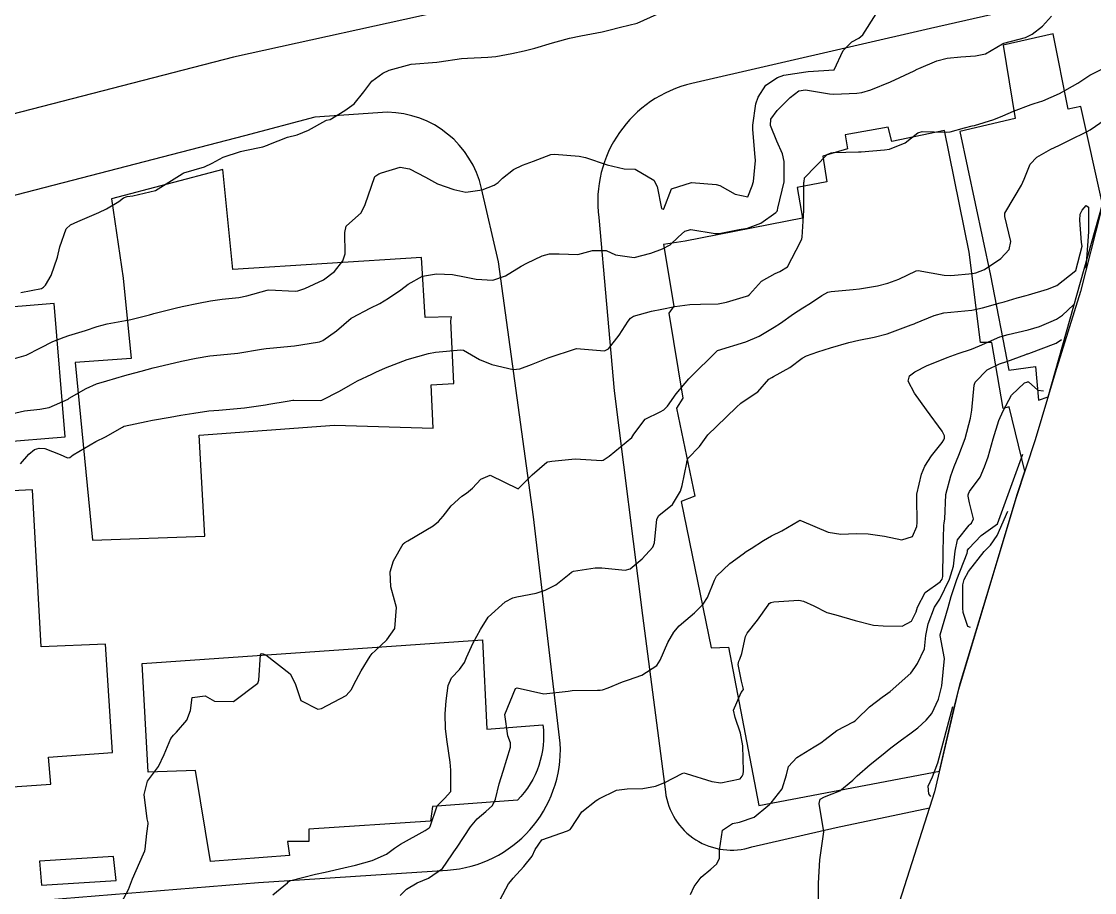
# Model space of a CAD drawing. Header units: metres. Extents: x 318500 to 325275, y 7408834 to 7428799.
# Drawn here: x 323552.1 to 323628.2, y 7419092.2 to 7419153.9 of the extents above; entities that cross this region are included whole.
import ezdxf

# ---------------------------------------------------------------- set-up
doc = ezdxf.new("R2010")
doc.units = ezdxf.units.M
doc.header["$MEASUREMENT"] = 0
for name, color, linetype in [('Area', 45, 'Continuous'), ('Curvas de Nivel 1m', 11, 'Continuous'), ('Curvas de Nivel 5m', 15, 'Continuous'), ('Edificações', 30, 'Continuous'), ('Vias Primárias', 230, 'Continuous')]:
    doc.layers.add(name, color=color, linetype=linetype)

msp = doc.modelspace()

# ---------------------------------------------------------------- linework, layer by layer
at = {"layer": 'Area'}
msp.add_lwpolyline([(323646.861, 7419210.271), (323642.455, 7419193.407), (323641.289, 7419190.344), (323639.97, 7419184.887), (323638.638, 7419180.105), (323637.506, 7419174.09), (323631.947, 7419152.56), (323630.07, 7419146.108), (323628.638, 7419140.45), (323627.212, 7419134.797), (323625.414, 7419129.018), (323623.985, 7419124.275), (323622.645, 7419120.197), (323618.536, 7419106.517), (323616.849, 7419099.325), (323613.274, 7419088.148)], dxfattribs=at)
at = {"layer": 'Curvas de Nivel 1m', "flags": 128}
for points, elevation in [([(323551.447, 7419129.982), (323552.431, 7419130.28), (323553.456, 7419130.801), (323554.338, 7419131.237), (323555.138, 7419131.552), (323555.467, 7419131.663), (323556.648, 7419132.027), (323557.477, 7419132.302), (323558.174, 7419132.489), (323559.483, 7419132.724), (323559.848, 7419132.801), (323561.187, 7419133.145), (323561.427, 7419133.205), (323561.491, 7419133.225), (323562.999, 7419133.616), (323563.499, 7419133.725), (323564.645, 7419133.957), (323565.506, 7419134.138), (323566.333, 7419134.252), (323567.51, 7419134.374), (323568.074, 7419134.489), (323569.518, 7419134.891), (323569.643, 7419134.904), (323571.517, 7419134.804), (323571.696, 7419134.829), (323572.195, 7419135), (323573.526, 7419135.604), (323574.303, 7419136.202), (323574.9, 7419136.966), (323575.046, 7419137.466), (323575.034, 7419138.965), (323575.119, 7419139.423), (323575.583, 7419139.819), (323576.18, 7419140.363), (323576.487, 7419140.947), (323576.93, 7419142.258), (323577.159, 7419142.937), (323577.435, 7419143.12), (323577.624, 7419143.194), (323578.947, 7419143.593), (323579.629, 7419143.486), (323580.752, 7419142.889), (323581.615, 7419142.426), (323582.762, 7419142.014), (323583.61, 7419141.823), (323584.767, 7419141.988), (323585.615, 7419142.315), (323585.91, 7419142.524), (323586.226, 7419142.814), (323587.005, 7419143.43), (323587.634, 7419143.744), (323588.405, 7419144.022), (323589.646, 7419144.488), (323589.891, 7419144.522), (323591.645, 7419144.376), (323592.091, 7419144.288), (323593.636, 7419143.762), (323594.85, 7419143.483), (323595.632, 7419143.47), (323596.943, 7419142.67), (323597.178, 7419142.229), (323597.495, 7419140.662), (323597.599, 7419140.617), (323597.633, 7419140.626), (323597.665, 7419140.659), (323598.21, 7419142.058), (323599.619, 7419142.508), (323601.365, 7419142.362), (323601.617, 7419142.299), (323602.704, 7419141.687), (323603.609, 7419141.5), (323603.924, 7419142.269), (323604.015, 7419142.576), (323604.145, 7419144.073), (323604.097, 7419144.576), (323603.962, 7419146.291), (323603.957, 7419146.577), (323604.188, 7419148.083), (323604.355, 7419148.573), (323604.877, 7419149.404), (323605.721, 7419149.966), (323606.166, 7419150.11), (323607.728, 7419150.369), (323607.879, 7419150.376), (323609.73, 7419150.5), (323610.372, 7419151.873), (323610.997, 7419152.488), (323611.494, 7419152.751), (323611.765, 7419152.978), (323612.712, 7419154.466)], 744), ([(323552.05, 7419134.727), (323553.516, 7419135.001), (323553.676, 7419135.089), (323553.798, 7419135.246), (323554.218, 7419135.93), (323554.664, 7419137.233), (323554.83, 7419137.951), (323555.282, 7419139.224), (323555.574, 7419139.515), (323556.111, 7419139.745), (323557.588, 7419140.395), (323558.131, 7419140.646), (323558.998, 7419141.176), (323559.343, 7419141.432), (323559.604, 7419141.525), (323560.004, 7419141.564), (323561.608, 7419141.95), (323563.492, 7419143.121), (323563.565, 7419143.176), (323563.621, 7419143.196), (323565.093, 7419143.633), (323565.632, 7419143.896), (323566.406, 7419144.311), (323567.645, 7419144.714), (323567.932, 7419144.771), (323569.222, 7419145.044), (323569.544, 7419145.149), (323569.653, 7419145.207), (323570.96, 7419145.721), (323571.663, 7419145.901), (323572.45, 7419146.217), (323573.679, 7419146.905), (323573.736, 7419146.923), (323573.992, 7419146.977), (323575.038, 7419147.615), (323575.691, 7419148.08), (323576.384, 7419148.95), (323576.956, 7419149.696), (323577.72, 7419150.272), (323578.173, 7419150.474), (323579.73, 7419150.9), (323581.567, 7419151.047), (323581.733, 7419151.068), (323583.301, 7419151.292), (323583.737, 7419151.321), (323585.172, 7419151.395), (323585.74, 7419151.456), (323586.885, 7419151.666), (323587.746, 7419151.849), (323588.508, 7419152.029), (323589.755, 7419152.41), (323590.027, 7419152.495), (323590.955, 7419152.752), (323591.762, 7419152.921), (323593.29, 7419153.199), (323593.766, 7419153.319), (323594.575, 7419153.515), (323595.771, 7419153.81), (323597.659, 7419154.662)], 743), ([(323552.035, 7419122.578), (323552.625, 7419123.257), (323553.016, 7419123.601), (323553.364, 7419123.691), (323553.771, 7419123.651), (323554.843, 7419123.228), (323555.357, 7419123.009), (323555.542, 7419123.032), (323555.765, 7419123.214), (323557.37, 7419124.163), (323558.072, 7419124.484), (323559.26, 7419125.171), (323559.334, 7419125.217), (323559.381, 7419125.233), (323560.955, 7419125.578), (323561.388, 7419125.665), (323562.639, 7419125.873), (323563.394, 7419126.012), (323564.326, 7419126.171), (323565.399, 7419126.324), (323566.092, 7419126.387), (323567.401, 7419126.485), (323567.908, 7419126.547), (323569.406, 7419126.763), (323569.638, 7419126.797), (323570.947, 7419127.015), (323571.342, 7419127.08), (323571.411, 7419127.083), (323573.333, 7419127.06), (323573.412, 7419127.081), (323574.65, 7419127.733), (323575.428, 7419128.183), (323575.932, 7419128.446), (323576.954, 7419128.935), (323577.278, 7419129.095), (323577.442, 7419129.174), (323577.909, 7419129.387), (323579.451, 7419129.967), (323580.965, 7419130.395), (323581.456, 7419130.485), (323583.269, 7419130.663), (323583.458, 7419130.621), (323584.581, 7419129.963), (323585.448, 7419129.603), (323586.979, 7419129.27), (323587.445, 7419129.304), (323588.267, 7419129.606), (323589.453, 7419130.076), (323591.46, 7419130.74), (323593.459, 7419130.572), (323593.727, 7419130.716), (323594.493, 7419131.686), (323595.122, 7419132.696), (323595.28, 7419132.907), (323595.495, 7419133.041), (323596.774, 7419133.397), (323597.503, 7419133.545), (323598.429, 7419133.728), (323599.508, 7419133.86), (323600.257, 7419133.881), (323601.51, 7419133.919), (323602.089, 7419134.024), (323603.518, 7419134.456), (323603.606, 7419134.491), (323603.736, 7419134.578), (323604.579, 7419135.52), (323605.542, 7419136.054), (323605.89, 7419136.209), (323606.42, 7419136.547), (323607.351, 7419138.316), (323607.452, 7419138.532), (323607.471, 7419138.632), (323607.583, 7419140.53), (323607.591, 7419142.502), (323607.591, 7419142.53), (323607.596, 7419142.555), (323607.625, 7419142.851), (323609.236, 7419144.506), (323609.532, 7419144.622), (323609.652, 7419144.641), (323611.457, 7419144.677), (323611.653, 7419144.684), (323613.293, 7419144.818), (323613.656, 7419144.88), (323614.776, 7419145.321), (323615.674, 7419146.045), (323615.965, 7419146.128), (323617.675, 7419146.075), (323617.957, 7419146.114), (323618.969, 7419146.381), (323619.53, 7419146.524), (323619.683, 7419146.563), (323621.06, 7419146.979), (323621.694, 7419147.243), (323622.459, 7419147.572), (323623.706, 7419148.039), (323623.915, 7419148.109), (323624.529, 7419148.308), (323625.715, 7419148.822), (323627.008, 7419149.556), (323627.728, 7419150.023), (323627.876, 7419150.111), (323628.141, 7419150.256), (323629.191, 7419150.793)], 746), ([(323559.027, 7419091.169), (323559.704, 7419092.404), (323559.98, 7419093.155), (323560.759, 7419094.924), (323560.847, 7419095.142), (323560.872, 7419095.251), (323560.999, 7419096.378), (323561.092, 7419097.056), (323561.088, 7419097.139), (323561.014, 7419097.416), (323560.808, 7419099.143), (323561.049, 7419100.072), (323561.81, 7419101.129), (323562.218, 7419101.978), (323562.691, 7419103.116), (323562.873, 7419103.334), (323563.097, 7419103.562), (323563.818, 7419104.395), (323564.079, 7419105.1), (323564.212, 7419106.016), (323565.13, 7419106.12), (323565.794, 7419105.748), (323567.127, 7419105.735), (323568.853, 7419107.034), (323568.934, 7419107.243), (323569.049, 7419109.032), (323569.092, 7419109.11), (323569.171, 7419109.125), (323569.435, 7419109.027), (323571.15, 7419107.687), (323571.519, 7419107.004), (323571.921, 7419105.791), (323573.122, 7419105.186), (323573.371, 7419105.225), (323575.132, 7419106.153), (323575.496, 7419106.587), (323575.681, 7419106.945), (323576.182, 7419107.912), (323576.821, 7419108.933), (323576.978, 7419109.127), (323577.176, 7419109.313), (323578.008, 7419110.097), (323578.581, 7419110.909), (323578.704, 7419112.397), (323578.554, 7419112.91), (323578.299, 7419113.849), (323578.253, 7419114.915), (323578.483, 7419115.691), (323579.164, 7419116.902), (323579.281, 7419116.993), (323579.504, 7419117.119), (323581.293, 7419118.188), (323581.684, 7419118.478), (323582.015, 7419118.863), (323582.563, 7419119.606), (323583.322, 7419120.286), (323583.666, 7419120.504), (323584.089, 7419120.839), (323584.685, 7419121.484), (323585.344, 7419121.763), (323587.33, 7419120.79), (323588.322, 7419121.803), (323589.359, 7419122.685), (323589.42, 7419122.708), (323589.705, 7419122.765), (323591.362, 7419122.938), (323593.27, 7419122.812), (323593.361, 7419122.84), (323593.773, 7419123.123), (323595.377, 7419124.439), (323595.534, 7419124.688), (323596.341, 7419125.731), (323597.404, 7419126.249), (323597.664, 7419126.401), (323597.908, 7419126.655), (323598.531, 7419127.541), (323599.439, 7419128.588), (323599.462, 7419128.617), (323599.477, 7419128.639), (323601.47, 7419130.61), (323603.476, 7419131.216), (323604.419, 7419131.632), (323605.487, 7419132.25), (323605.936, 7419132.553), (323606.841, 7419133.199), (323607.507, 7419133.637), (323608.064, 7419133.969), (323608.868, 7419134.51), (323609.293, 7419134.733), (323609.524, 7419134.785), (323611.071, 7419134.94), (323611.528, 7419134.983), (323612.808, 7419135.183), (323613.534, 7419135.381), (323614.312, 7419135.665), (323615.547, 7419136.249), (323615.697, 7419136.27), (323617.543, 7419135.945), (323618.016, 7419135.92), (323619.546, 7419136.072), (323619.791, 7419136.122), (323620.402, 7419136.357), (323621.558, 7419137.127), (323622.144, 7419137.754), (323622.259, 7419138.333), (323621.828, 7419140.106), (323621.842, 7419140.338), (323622.493, 7419141.455), (323623.016, 7419142.326), (323623.204, 7419142.755), (323623.645, 7419143.818), (323624.115, 7419144.313), (323625.09, 7419144.867), (323625.663, 7419145.144), (323626.426, 7419145.521), (323627.678, 7419146.131), (323627.885, 7419146.258), (323628.95, 7419146.988)], 747), ([(323569.937, 7419092.029), (323570.958, 7419092.881), (323571.012, 7419092.956), (323571.114, 7419093.008), (323572.965, 7419093.482), (323573.64, 7419093.643), (323574.97, 7419093.936), (323575.794, 7419094.119), (323576.975, 7419094.46), (323577.977, 7419094.915), (323578.565, 7419095.328), (323578.991, 7419095.621), (323580.726, 7419096.594), (323581.009, 7419096.773), (323581.06, 7419096.819), (323581.08, 7419096.869), (323581.57, 7419098.327), (323582.104, 7419098.859), (323582.546, 7419099.354), (323582.539, 7419100.855), (323582.504, 7419101.42), (323582.291, 7419102.858), (323582.182, 7419103.781), (323582.153, 7419104.86), (323582.219, 7419105.77), (323582.365, 7419106.858), (323582.591, 7419107.413), (323583.157, 7419108.008), (323583.518, 7419108.491), (323583.663, 7419108.843), (323584.124, 7419109.898), (323584.646, 7419110.828), (323585.209, 7419111.704), (323586.396, 7419112.802), (323586.948, 7419113.071), (323587.225, 7419113.142), (323588.593, 7419113.413), (323589.233, 7419113.613), (323589.994, 7419114.004), (323590.944, 7419114.745), (323591.105, 7419114.89), (323591.253, 7419114.967), (323592.775, 7419115.2), (323593.257, 7419115.198), (323594.902, 7419115.047), (323595.257, 7419115.139), (323596.108, 7419115.837), (323596.869, 7419116.666), (323596.984, 7419116.965), (323597.168, 7419118.662), (323597.312, 7419118.909), (323598.276, 7419119.694), (323598.841, 7419120.645), (323598.95, 7419121.029), (323599.275, 7419122.641), (323599.288, 7419122.714), (323599.365, 7419122.947), (323600.194, 7419123.811), (323600.786, 7419124.619), (323601.396, 7419125.21), (323602.816, 7419126.589), (323603.118, 7419126.881), (323603.417, 7419127.078), (323604.331, 7419127.667), (323605.112, 7419128.563), (323605.304, 7419128.699), (323605.443, 7419128.766), (323606.586, 7419129.41), (323607.463, 7419130.055), (323607.762, 7419130.229), (323608.582, 7419130.513), (323609.473, 7419130.799), (323610.786, 7419131.178), (323611.479, 7419131.341), (323612.573, 7419131.556), (323613.483, 7419131.796), (323615.196, 7419132.424), (323615.408, 7419132.505), (323615.492, 7419132.54), (323616.822, 7419133.085), (323617.503, 7419133.268), (323618.51, 7419133.38), (323619.506, 7419133.465), (323620.247, 7419133.621), (323621.515, 7419133.988), (323621.789, 7419134.065), (323622.708, 7419134.328), (323623.338, 7419134.507), (323623.524, 7419134.561), (323624.87, 7419134.96), (323625.534, 7419135.222), (323626.864, 7419136.27), (323627.31, 7419138.007), (323627.285, 7419138.264), (323627.166, 7419139.839), (323627.188, 7419140.266), (323627.32, 7419140.549), (323627.61, 7419140.895), (323627.78, 7419140.777), (323627.771, 7419139.019), (323627.59, 7419136.44)], 748), ([(323578.946, 7419091.975), (323579.412, 7419092.435), (323580.168, 7419092.882), (323580.965, 7419093.213), (323581.954, 7419093.882), (323582.63, 7419094.854), (323582.773, 7419095.071), (323582.995, 7419095.395), (323583.945, 7419096.836), (323584.429, 7419097.418), (323585.027, 7419097.94), (323585.496, 7419098.35), (323585.718, 7419098.81), (323585.973, 7419099.89), (323586.25, 7419100.802), (323586.779, 7419102.486), (323586.787, 7419102.795), (323586.601, 7419103.294), (323586.38, 7419104.801), (323587.148, 7419106.642), (323587.25, 7419106.687), (323589.142, 7419106.264), (323590.874, 7419106.472), (323591.147, 7419106.516), (323592.961, 7419106.527), (323593.147, 7419106.535), (323593.295, 7419106.561), (323593.716, 7419106.704), (323594.717, 7419107.132), (323595.156, 7419107.264), (323596.084, 7419107.601), (323597.166, 7419108.28), (323597.396, 7419108.657), (323597.929, 7419109.909), (323598.365, 7419110.643), (323598.749, 7419111.095), (323599.213, 7419111.49), (323599.824, 7419112.021), (323600.435, 7419112.618), (323600.761, 7419113.088), (323601.247, 7419114.324), (323601.401, 7419114.608), (323602.341, 7419115.516), (323603.274, 7419116.199), (323603.505, 7419116.349), (323603.852, 7419116.574), (323604.717, 7419117.137), (323605.294, 7419117.465), (323606.017, 7419117.831), (323607.228, 7419118.531), (323607.31, 7419118.57), (323607.35, 7419118.569), (323607.428, 7419118.528), (323609.298, 7419117.728), (323610.21, 7419117.577), (323611.297, 7419117.644), (323612.148, 7419117.617), (323613.295, 7419117.443), (323614.534, 7419117.189), (323615.295, 7419117.413), (323615.602, 7419118.121), (323615.629, 7419118.417), (323615.59, 7419120.155), (323615.606, 7419120.417), (323615.931, 7419121.835), (323616.17, 7419122.412), (323616.637, 7419123.141), (323617.385, 7419124.074), (323617.507, 7419124.28), (323617.55, 7419124.398), (323617.562, 7419124.567), (323617.395, 7419124.896), (323616.29, 7419126.411), (323615.427, 7419127.581), (323614.978, 7419128.427), (323615.067, 7419128.804), (323615.45, 7419129.088), (323616.33, 7419129.539), (323617.464, 7419130.002), (323617.758, 7419130.103), (323618.532, 7419130.384), (323619.473, 7419130.707), (323620.044, 7419130.93), (323621.482, 7419131.564), (323622.067, 7419131.752), (323623.487, 7419132.062), (323624.29, 7419132.308), (323625.12, 7419132.672), (323625.498, 7419132.836), (323625.919, 7419133.117), (323626.71, 7419133.84)], 749), ([(323599.536, 7419092.039), (323599.817, 7419092.621), (323600.302, 7419093.284), (323600.979, 7419093.848), (323601.387, 7419094.201), (323601.594, 7419094.601), (323601.591, 7419095.196), (323601.817, 7419096.598), (323602.521, 7419097.084), (323603.019, 7419097.174), (323604.069, 7419097.52), (323605.037, 7419098.329), (323605.15, 7419098.437), (323605.274, 7419098.548), (323606.049, 7419099.547), (323606.36, 7419100.537), (323606.499, 7419101.113), (323607.082, 7419101.75), (323608.308, 7419102.512), (323608.79, 7419102.809), (323609.098, 7419103.042), (323609.933, 7419103.663), (323611.117, 7419104.292), (323611.226, 7419104.361), (323611.339, 7419104.468), (323612.234, 7419105.358), (323613.144, 7419106.045), (323613.383, 7419106.21), (323613.695, 7419106.442), (323615.163, 7419107.729), (323615.457, 7419108.127), (323615.647, 7419108.415), (323616.129, 7419109.468), (323616.237, 7419110.41), (323616.398, 7419111.223), (323616.855, 7419112.404), (323616.997, 7419112.638), (323617.236, 7419112.993), (323617.904, 7419114.39), (323618.203, 7419115.325), (323618.32, 7419116.384), (323618.487, 7419117.187), (323619.308, 7419118.221), (323619.389, 7419118.288), (323619.463, 7419118.368), (323619.623, 7419118.675), (323619.324, 7419119.816), (323619.235, 7419120.278), (323619.236, 7419120.371), (323619.255, 7419120.447), (323619.334, 7419120.623), (323620.09, 7419121.618), (323620.402, 7419122.354), (323620.649, 7419123.073), (323621.006, 7419124.346), (323621.403, 7419125.638), (323621.715, 7419126.337), (323622.319, 7419127.438), (323623.24, 7419128.322), (323623.395, 7419128.366), (323623.441, 7419128.378), (323623.507, 7419128.385), (323624.181, 7419127.806), (323624.58, 7419127.74)], 751), ([(323608.607, 7419090.833), (323608.622, 7419092.505), (323608.627, 7419092.843), (323608.707, 7419094.504), (323609.01, 7419096.5), (323608.668, 7419098.506), (323608.747, 7419098.802), (323609.047, 7419098.977), (323610.136, 7419099.402), (323611.065, 7419100.154), (323611.215, 7419100.322), (323611.363, 7419100.467), (323612.277, 7419101.259), (323613.085, 7419101.91), (323613.756, 7419102.44), (323614.512, 7419103.016), (323615.105, 7419103.44), (323615.664, 7419103.863), (323616.25, 7419104.409), (323616.653, 7419104.879), (323617.142, 7419105.891), (323617.377, 7419106.839), (323617.552, 7419108.771), (323617.242, 7419110.399), (323617.246, 7419110.445), (323617.827, 7419112.391), (323618.021, 7419113.171), (323618.431, 7419114.382), (323619.155, 7419116.248), (323619.185, 7419116.371), (323619.2, 7419116.452), (323619.283, 7419116.575), (323620.167, 7419117.487), (323621.31, 7419118.328), (323623.11, 7419123.27)], 752), ([(323619.41, 7419110.97), (323619.21, 7419111.036), (323618.881, 7419112.031), (323618.859, 7419112.376), (323618.866, 7419113.995), (323618.962, 7419114.374), (323619.259, 7419114.947), (323620.367, 7419116.354), (323620.821, 7419116.813), (323621.297, 7419117.497), (323622.04, 7419119.22)], 753), ([(323616.58, 7419098.99), (323616.442, 7419099.179), (323616.392, 7419099.732), (323616.698, 7419100.396), (323617.08, 7419101.393), (323618.14, 7419105.38)], 753)]:
    msp.add_lwpolyline(points, dxfattribs=dict(at, elevation=elevation))
at = {"layer": 'Curvas de Nivel 5m', "flags": 128}
for points, elevation in [([(323551.393, 7419126.125), (323552.324, 7419126.333), (323553.398, 7419126.45), (323554.076, 7419126.564), (323555.409, 7419127.167), (323555.44, 7419127.189), (323555.483, 7419127.219), (323556.697, 7419127.924), (323557.426, 7419128.246), (323558.145, 7419128.467), (323559.435, 7419128.84), (323559.686, 7419128.916), (323560.587, 7419129.153), (323561.442, 7419129.37), (323561.759, 7419129.451), (323563.447, 7419129.857), (323564.483, 7419130.067), (323565.451, 7419130.217), (323566.723, 7419130.341), (323567.454, 7419130.423), (323569.117, 7419130.695), (323569.457, 7419130.749), (323569.704, 7419130.781), (323571.459, 7419130.945), (323571.913, 7419131.003), (323573.226, 7419131.221), (323573.465, 7419131.315), (323574.436, 7419132.005), (323575.489, 7419132.898), (323575.521, 7419132.918), (323575.576, 7419132.949), (323576.836, 7419133.604), (323577.505, 7419133.949), (323578.127, 7419134.305), (323579.011, 7419134.908), (323579.524, 7419135.301), (323580.544, 7419135.876), (323581.532, 7419136.047), (323582.658, 7419135.99), (323583.53, 7419135.821), (323584.344, 7419135.654), (323585.528, 7419135.583), (323586.438, 7419135.904), (323587.538, 7419136.587), (323587.931, 7419136.794), (323589.021, 7419137.305), (323589.55, 7419137.467), (323590.244, 7419137.453), (323591.55, 7419137.417), (323592.6, 7419137.684), (323593.555, 7419137.706), (323594.231, 7419137.391), (323595.548, 7419137.2), (323596.726, 7419137.499), (323597.557, 7419137.811), (323598.11, 7419138.106), (323598.676, 7419138.649), (323599.148, 7419139.073), (323599.578, 7419139.189), (323601.292, 7419138.897), (323601.574, 7419138.896), (323602.988, 7419139.18), (323603.58, 7419139.274), (323604.534, 7419139.622), (323605.598, 7419140.395), (323605.684, 7419140.474), (323605.712, 7419140.558), (323605.741, 7419140.698), (323606.185, 7419142.552), (323606.19, 7419144.003), (323606.06, 7419144.554), (323605.663, 7419145.445), (323605.21, 7419146.565), (323605.239, 7419147.01), (323605.691, 7419147.62), (323606.615, 7419148.546), (323607.239, 7419149.005), (323607.708, 7419149.074), (323609.4, 7419148.81), (323609.704, 7419148.784), (323611.346, 7419148.843), (323611.706, 7419148.895), (323612.331, 7419149.092), (323613.722, 7419149.646), (323615.416, 7419150.425), (323615.616, 7419150.538), (323615.733, 7419150.602), (323617.009, 7419151.14), (323617.744, 7419151.322), (323618.715, 7419151.416), (323619.747, 7419151.488), (323620.469, 7419151.64), (323621.683, 7419152.341), (323621.724, 7419152.377), (323621.761, 7419152.395), (323623.299, 7419152.792), (323623.771, 7419153.031), (323624.5, 7419153.589), (323625.147, 7419154.3)], 745), ([(323586.059, 7419091.687), (323586.637, 7419092.795), (323586.773, 7419092.982), (323586.966, 7419093.207), (323587.735, 7419094.026), (323588.312, 7419094.777), (323588.542, 7419095.227), (323589.002, 7419095.926), (323590.823, 7419096.557), (323591.009, 7419096.659), (323591.078, 7419096.739), (323591.839, 7419097.917), (323592.851, 7419098.713), (323592.974, 7419098.778), (323593.042, 7419098.826), (323594.297, 7419099.452), (323595.053, 7419099.548), (323596.165, 7419099.561), (323597.056, 7419099.716), (323597.715, 7419099.995), (323598.957, 7419100.632), (323599.07, 7419100.662), (323599.232, 7419100.628), (323601.062, 7419100.069), (323601.703, 7419099.957), (323603.065, 7419100.253), (323603.216, 7419100.43), (323603.275, 7419100.577), (323603.297, 7419100.802), (323603.255, 7419102.578), (323603.103, 7419103.479), (323602.704, 7419104.586), (323602.607, 7419105.109), (323603.147, 7419106.378), (323603.238, 7419106.489), (323603.298, 7419106.578), (323603.276, 7419106.703), (323603.156, 7419107.165), (323602.938, 7419108.354), (323602.975, 7419108.583), (323603.034, 7419108.72), (323603.178, 7419109.133), (323603.442, 7419110.33), (323603.57, 7419110.574), (323604.289, 7419111.489), (323605.05, 7419112.562), (323605.128, 7419112.664), (323605.232, 7419112.735), (323605.466, 7419112.79), (323607.234, 7419112.909), (323607.558, 7419112.85), (323608.281, 7419112.514), (323609.223, 7419112.038), (323609.851, 7419111.863), (323611.215, 7419111.46), (323612.524, 7419111.146), (323613.209, 7419111.08), (323614.568, 7419111.071), (323615.215, 7419111.421), (323615.551, 7419112.091), (323615.648, 7419112.416), (323616.191, 7419113.46), (323617.248, 7419114.199), (323617.385, 7419114.398), (323617.433, 7419114.578), (323617.454, 7419116.397), (323617.51, 7419118.194), (323617.539, 7419118.397), (323617.573, 7419118.656), (323617.655, 7419120.395), (323618.006, 7419121.735), (323618.248, 7419122.387), (323618.576, 7419123.178), (323619.017, 7419124.376), (323619.404, 7419125.8), (323619.503, 7419126.369), (323619.652, 7419128.151), (323619.735, 7419128.366), (323620.58, 7419129.226), (323621.46, 7419129.663), (323621.975, 7419129.822), (323623.33, 7419130.321), (323623.431, 7419130.36), (323623.47, 7419130.37), (323623.547, 7419130.395), (323625.478, 7419131.128), (323625.85, 7419131.39)], 750)]:
    msp.add_lwpolyline(points, dxfattribs=dict(at, elevation=elevation))
at = {"layer": 'Edificações'}
for points in [[(323628.773, 7419140.985), (323627.23, 7419147.889), (323626.318, 7419147.721), (323625.271, 7419153.055), (323621.727, 7419152.246), (323622.571, 7419147.039), (323618.654, 7419146.128), (323620.815, 7419135.934), (323622.132, 7419129.207), (323624.023, 7419129.477), (323624.225, 7419127.083), (323624.907, 7419127.334)], [(323619.304, 7419137.576), (323617.564, 7419146.202), (323613.812, 7419145.418), (323613.574, 7419146.44), (323610.505, 7419145.895), (323610.675, 7419144.908), (323608.933, 7419144.391), (323609.206, 7419142.552), (323607.122, 7419142.17), (323607.497, 7419139.99), (323599.177, 7419138.355), (323597.642, 7419138.116), (323598.357, 7419133.75), (323598.017, 7419133.254), (323599.002, 7419127.231), (323598.554, 7419126.513), (323599.844, 7419120.288), (323598.874, 7419119.907), (323601.021, 7419109.524), (323602.236, 7419109.577), (323604.383, 7419098.361), (323617.195, 7419100.802), (323618.275, 7419105.405), (323618.704, 7419107.077), (323620.864, 7419114.266), (323622.736, 7419120.474), (323623.254, 7419122.051), (323622.147, 7419126.621), (323621.725, 7419126.496), (323620.921, 7419131.176), (323620.116, 7419131.176), (323619.304, 7419137.576)], [(323581.29, 7419125.103), (323581.144, 7419128.173), (323582.754, 7419128.27), (323582.559, 7419132.704), (323582.587, 7419133.001), (323580.736, 7419132.953), (323580.475, 7419137.199), (323567.085, 7419136.352), (323566.391, 7419143.426), (323558.495, 7419141.365), (323559.304, 7419135.726), (323559.882, 7419130.038), (323555.913, 7419129.764), (323557.133, 7419117.161), (323565.117, 7419117.443), (323564.706, 7419124.594), (323574.306, 7419125.312), (323581.29, 7419125.103)], [(323540.439, 7419132.77), (323541.361, 7419123.364), (323555.195, 7419124.48), (323554.419, 7419133.933), (323540.439, 7419132.77)], [(323541.68, 7419120.193), (323542.881, 7419099.099), (323554.174, 7419099.867), (323554.03, 7419101.787), (323558.547, 7419102.123), (323558.066, 7419109.802), (323553.501, 7419109.61), (323552.878, 7419120.734), (323541.68, 7419120.193)], [(323558.807, 7419093.033), (323558.634, 7419094.742), (323553.376, 7419094.42), (323553.525, 7419092.711), (323558.807, 7419093.033)]]:
    msp.add_lwpolyline(points, close=True, dxfattribs=at)
msp.add_lwpolyline([(323587.273, 7419098.727), (323581.24, 7419098.293), (323581.116, 7419097.237), (323572.47, 7419096.678), (323572.47, 7419095.808), (323570.978, 7419095.808), (323571.102, 7419094.814), (323565.505, 7419094.379), (323564.447, 7419100.84), (323561.089, 7419100.715), (323560.653, 7419108.427), (323584.785, 7419110.105), (323585.096, 7419103.768), (323589.076, 7419104.079, -0.230043), (323587.273, 7419098.727, -2.894935)], format="xyb", close=True, dxfattribs=at)
at = {"layer": 'Vias Primárias'}
for points in [[(323715.644, 7420145.548, 0), (323709.04, 7420132.939)], [(323831.088, 7420001.787, 0), (323833.844, 7420008.443, 0.220888)], [(323583.073, 7419210.86), (323583.396, 7419206.605), (323583.996, 7419195.992), (323584.719, 7419185.369), (323585.601, 7419170.294), (323586.182, 7419160.83, -0.305295), (323582.633, 7419154.79), (323567.14, 7419151.394), (323546.335, 7419146.026), (323527.286, 7419141.213), (323510.916, 7419136.668, -0.1016), (323494.546, 7419134.81, -0.071682), (323476.479, 7419138.979, -0.144542), (323464.599, 7419148.064, -0.279309), (323465.639, 7419153.529), (323468.158, 7419156.328), (323476.314, 7419163.559), (323486.006, 7419172.92), (323497.608, 7419183.152), (323505.388, 7419188.906, -0.094141), (323520.505, 7419197.062), (323533.086, 7419201.051), (323543.001, 7419204.455), (323561.138, 7419212.336, -0.048949)], [(323633.15, 7419157.217), (323616.574, 7419153.426), (323599.652, 7419149.535, 0.386192), (323593.038, 7419140.024), (323594.139, 7419127.742), (323596.135, 7419111.826), (323597.763, 7419099.315, 0.468748), (323603.903, 7419095.424), (323609.886, 7419096.787), (323616.485, 7419098.188)]]:
    msp.add_lwpolyline(points, format="xyb", dxfattribs=at)
msp.add_lwpolyline([(323549.191, 7419091.299), (323568.923, 7419092.908), (323582.306, 7419093.78, 0.41026), (323590.307, 7419102.773), (323588.416, 7419118.811), (323585.929, 7419136.88), (323584.729, 7419142.092, 0.346233), (323578.05, 7419147.495), (323572.902, 7419147.141), (323567.909, 7419145.822), (323542.086, 7419139.125, 0.335227), (323534.216, 7419129.194), (323535.046, 7419121.488), (323538.321, 7419098.574, 0.348817)], format="xyb", close=True, dxfattribs=at)

doc.saveas('drawing.dxf')
